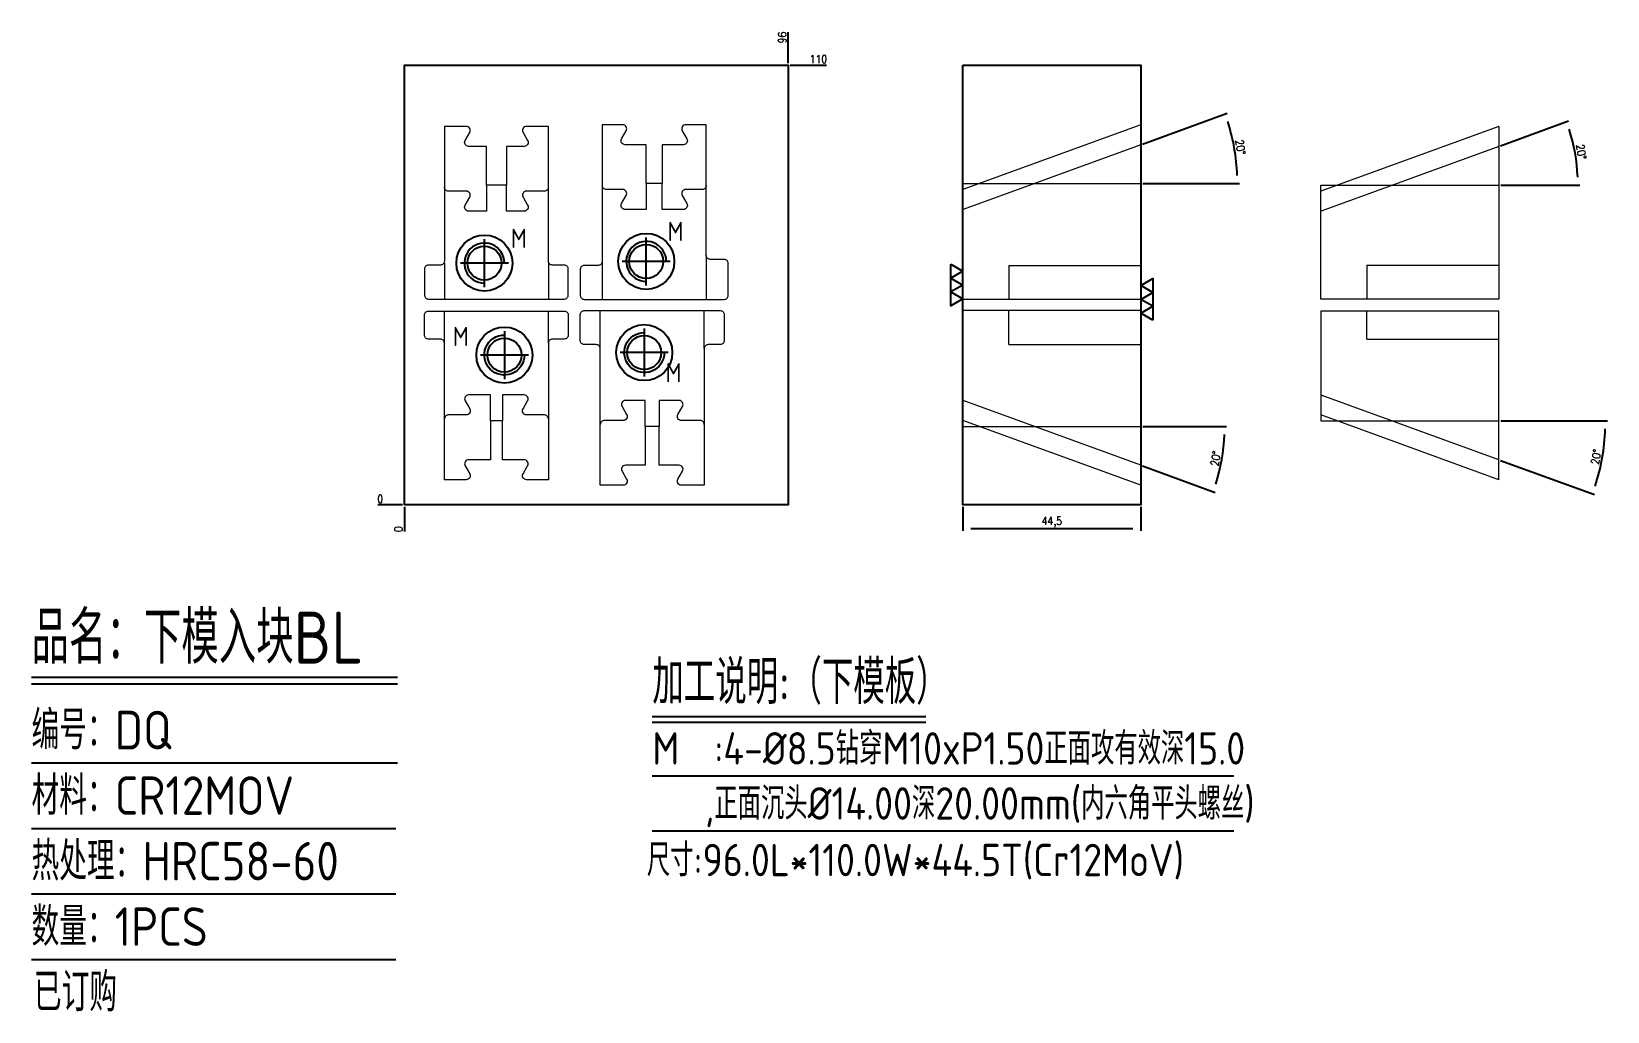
# Model space of a CAD drawing. Header units: millimetres. Extents: x 131893 to 132287, y -3002 to -2757.
import ezdxf
from ezdxf.enums import TextEntityAlignment as Align

# ---------------------------------------------------------------- set-up
doc = ezdxf.new("R2010")
doc.units = ezdxf.units.MM
doc.linetypes.add('CENTER', pattern=[0])
doc.linetypes.add('HIDDEN', pattern=[0])
for name, color, linetype in [('DIE_P', 2, 'Continuous'), ('DIM', 4, 'Continuous'), ('PRESS', 3, 'Continuous'), ('TEXT', 4, 'Continuous')]:
    doc.layers.add(name, color=color, linetype=linetype)
doc.styles.add('gbenor', font='gbenor.shx', dxfattribs={"bigfont": 'gbcbig.shx'})
doc.styles.get("Standard").update_dxf_attribs({"font": 'txt.shx', "width": 0.85, "bigfont": 'ctxt.shx'})
doc.dimstyles.new('T-2-WX', dxfattribs={"dimtxt": 2, "dimasz": 2, "dimexe": 0.5, "dimexo": 0.5, "dimgap": 0.5, "dimtad": 1, "dimtxsty": 'Standard', "dimblk": 'OPEN30', "dimcen": 0, "dimazin": 3, "dimtfac": 1, "dimtmove": 0, "dimatfit": 3, "dimldrblk": 'OPEN30', "dimlwd": -1, "dimlwe": -1})

# ---------------------------------------------------------------- blocks, each defined once
blk = doc.blocks.new('*D7579')
at = {"layer": 'Defpoints', "color": 0}
for p in [(132082.54, -2765.77), (132087.54, -2765.77), (131986.54, -2875.77)]:
    blk.add_point(p, dxfattribs=at)
at = {"layer": 'DIM', "color": 0}
blk.add_line((132083.04, -2765.77), (132092.16, -2765.77), dxfattribs=at)
at = {"layer": 'DIM', "color": 0, "insert": (132090.1, -2764.27), "char_height": 2, "attachment_point": 5}
blk.add_mtext('110', dxfattribs=at)
blk = doc.blocks.new('_Open30')
blk = doc.blocks.new('*D7580')
at = {"layer": 'Defpoints', "color": 0}
for p in [(131981.54, -2875.77), (131986.54, -2875.77), (131986.54, -2875.77)]:
    blk.add_point(p, dxfattribs=at)
at = {"layer": 'DIM', "color": 0}
blk.add_line((131986.04, -2875.77), (131979.9, -2875.77), dxfattribs=at)
at = {"layer": 'DIM', "color": 0, "insert": (131980.47, -2874.27), "char_height": 2, "attachment_point": 5}
blk.add_mtext('0', dxfattribs=at)
blk = doc.blocks.new('*D7581')
at = {"layer": 'Defpoints', "color": 0}
for p in [(131986.54, -2875.77), (131986.54, -2875.77), (131986.54, -2880.77)]:
    blk.add_point(p, dxfattribs=at)
at = {"layer": 'DIM', "color": 0}
blk.add_line((131986.54, -2876.27), (131986.54, -2882.4), dxfattribs=at)
at = {"layer": 'DIM', "color": 0, "insert": (131985.04, -2881.84), "char_height": 2, "attachment_point": 5, "rotation": 90}
blk.add_mtext('0', dxfattribs=at)
blk = doc.blocks.new('*D7582')
at = {"layer": 'Defpoints', "color": 0}
for p in [(132082.54, -2760.77), (132082.54, -2765.77), (131986.54, -2875.77)]:
    blk.add_point(p, dxfattribs=at)
at = {"layer": 'DIM', "color": 0}
blk.add_line((132082.54, -2765.27), (132082.54, -2757.52), dxfattribs=at)
at = {"layer": 'DIM', "color": 0, "insert": (132081.04, -2758.89), "char_height": 2, "attachment_point": 5, "rotation": 90}
blk.add_mtext('96', dxfattribs=at)
blk = doc.blocks.new('*D7583')
at = {"layer": 'Defpoints', "color": 0}
for p in [(132126.24, -2875.77), (132170.74, -2875.77), (132126.24, -2881.77)]:
    blk.add_point(p, dxfattribs=at)
at = {"layer": 'DIM', "color": 0}
for p, q in [((132126.24, -2876.27), (132126.24, -2882.27)), ((132170.74, -2876.27), (132170.74, -2882.27)), ((132168.74, -2881.77), (132128.24, -2881.77))]:
    blk.add_line(p, q, dxfattribs=at)
at = {"layer": 'DIM', "color": 0, "insert": (132148.49, -2880.08), "char_height": 2, "attachment_point": 5}
blk.add_mtext('44,5', dxfattribs=at)
blk = doc.blocks.new('*D7584')
at = {"layer": 'Defpoints', "color": 0}
for p in [(132126.29, -2849.67), (132126.24, -2856.16), (132170.74, -2856.16), (132170.74, -2865.85), (132190.44, -2867.14)]:
    blk.add_point(p, dxfattribs=at)
at = {"layer": 'DIM', "color": 0}
for p, q in [((132171.24, -2856.16), (132192.22, -2856.16)), ((132171.21, -2866.02), (132189.32, -2872.62))]:
    blk.add_line(p, q, dxfattribs=at)
blk.add_arc((132144.11, -2856.16), 47.62, 342.4068, 357.5932, dxfattribs=at)
at = {"layer": 'DIM', "color": 0, "insert": (132189.47, -2864.16), "char_height": 2, "attachment_point": 5, "rotation": 80}
blk.add_mtext('20%%d', dxfattribs=at)
blk = doc.blocks.new('*D7585')
at = {"layer": 'Defpoints', "color": 0}
for p in [(132170.74, -2785.68), (132194.57, -2789.48), (132126.24, -2795.38), (132170.74, -2795.38), (132126.29, -2801.86)]:
    blk.add_point(p, dxfattribs=at)
at = {"layer": 'DIM', "color": 0}
for p, q in [((132171.21, -2785.51), (132192.32, -2777.83)), ((132171.24, -2795.38), (132195.42, -2795.38))]:
    blk.add_line(p, q, dxfattribs=at)
blk.add_arc((132144.11, -2795.38), 50.81, 2.2553, 17.7447, dxfattribs=at)
at = {"layer": 'DIM', "color": 0, "insert": (132195.67, -2786.29), "char_height": 2, "attachment_point": 5, "rotation": 280}
blk.add_mtext('20%%d', dxfattribs=at)
blk = doc.blocks.new('*D7586')
at = {"layer": 'Defpoints', "color": 0}
for p in [(132260.3, -2786.1), (132279.78, -2790.41), (132215.8, -2795.8), (132260.3, -2795.8), (132215.85, -2802.28)]:
    blk.add_point(p, dxfattribs=at)
at = {"layer": 'DIM', "color": 0}
for p, q in [((132260.77, -2785.93), (132277.76, -2779.75)), ((132260.8, -2795.8), (132280.59, -2795.8))]:
    blk.add_line(p, q, dxfattribs=at)
blk.add_arc((132233.66, -2795.8), 46.43, 2.4684, 17.5316, dxfattribs=at)
at = {"layer": 'DIM', "color": 0, "insert": (132280.91, -2787.46), "char_height": 2, "attachment_point": 5, "rotation": 280}
blk.add_mtext('20%%d', dxfattribs=at)
blk = doc.blocks.new('*D7587')
at = {"layer": 'Defpoints', "color": 0}
for p in [(132215.85, -2848.28), (132215.8, -2854.76), (132260.3, -2854.76), (132260.3, -2864.46), (132285.56, -2867.06)]:
    blk.add_point(p, dxfattribs=at)
at = {"layer": 'DIM', "color": 0}
for p, q in [((132260.8, -2854.76), (132287.5, -2854.76)), ((132260.77, -2864.63), (132284.25, -2873.18))]:
    blk.add_line(p, q, dxfattribs=at)
blk.add_arc((132233.66, -2854.76), 53.33, 342.1487, 357.8513, dxfattribs=at)
at = {"layer": 'DIM', "color": 0, "insert": (132284.66, -2863.76), "char_height": 2, "attachment_point": 5, "rotation": 80}
blk.add_mtext('20%%d', dxfattribs=at)

msp = doc.modelspace()

# ---------------------------------------------------------------- linework, layer by layer
at = {"layer": 'DIE_P', "color": 1, "lineweight": 15}
for p, q in [((132170.74, -2780.684), (132126.24, -2796.881)), ((132260.298, -2781.101), (132215.798, -2797.298)), ((132170.74, -2785.684), (132126.29, -2801.863)), ((132260.298, -2786.101), (132215.848, -2802.28)), ((132126.24, -2795.379), (132170.74, -2795.379)), ((132215.798, -2795.795), (132260.298, -2795.795)), ((132170.74, -2865.853), (132126.29, -2849.675)), ((132260.298, -2864.458), (132215.848, -2848.28)), ((132260.298, -2869.458), (132215.798, -2853.261)), ((132170.74, -2870.853), (132126.24, -2854.656)), ((132126.24, -2856.159), (132170.74, -2856.159)), ((132215.798, -2854.764), (132260.298, -2854.764))]:
    msp.add_line(p, q, dxfattribs=at)
at = {"layer": 'DIE_P', "lineweight": 15}
for p, q in [((132036.035, -2814.863), (132036.035, -2824.363)), ((131996.535, -2815.28), (131996.535, -2824.28)), ((132022.535, -2815.28), (132022.535, -2824.28)), ((132137.74, -2815.863), (132137.74, -2824.363)), ((132227.298, -2815.78), (132260.298, -2815.78)), ((132227.298, -2815.78), (132227.298, -2824.28)), ((131996.535, -2835.28), (131996.535, -2827.28)), ((132035.535, -2836.675), (132035.535, -2827.175)), ((132061.535, -2836.675), (132061.535, -2827.175)), ((132137.74, -2835.675), (132137.74, -2827.175)), ((132227.298, -2834.28), (132227.298, -2827.28)), ((132137.74, -2835.675), (132170.74, -2835.675))]:
    msp.add_line(p, q, dxfattribs=at)
at = {"layer": 'DIE_P', "color": 3, "lineweight": 15}
for p, q in [((132062.035, -2813.363), (132062.035, -2824.363)), ((132137.74, -2815.863), (132170.74, -2815.863)), ((132022.535, -2835.28), (132022.535, -2827.28)), ((132227.298, -2834.28), (132260.298, -2834.28))]:
    msp.add_line(p, q, dxfattribs=at)
at = {"layer": 'DIE_P', "color": 1, "linetype": 'Continuous', "lineweight": 15}
for points in [[(131991.535, -2816.78), (131991.535, -2823.28, 0.4142136), (131992.535, -2824.28), (132026.535, -2824.28, 0.4142136), (132027.535, -2823.28), (132027.535, -2816.78, 0.4142136), (132026.535, -2815.78), (132023.535, -2815.78, -0.4142136), (132022.535, -2814.78), (132022.535, -2781.103), (132017.067, -2781.103, 0.5773503), (132016.201, -2782.603), (132017.356, -2784.603, -0.5773503), (132016.49, -2786.103), (132012.035, -2786.103), (132012.035, -2795.795), (132007.035, -2795.795), (132007.035, -2786.103), (132002.58, -2786.103, -0.5773503), (132001.714, -2784.603), (132002.869, -2782.603, 0.5773503), (132002.003, -2781.103), (131996.535, -2781.103), (131996.535, -2814.78, -0.4142136), (131995.535, -2815.78), (131992.535, -2815.78, 0.4142136)], [(132030.535, -2816.863), (132030.535, -2823.363, 0.4142136), (132031.535, -2824.363), (132066.535, -2824.363, 0.4142136), (132067.535, -2823.363), (132067.535, -2815.363, 0.4142136), (132066.535, -2814.363), (132063.035, -2814.363, -0.4142136), (132062.035, -2813.363), (132062.035, -2780.687), (132056.917, -2780.687, 0.5773503), (132056.051, -2782.187), (132057.206, -2784.187, -0.5773503), (132056.34, -2785.687), (132051.035, -2785.687), (132051.035, -2795.379), (132047.035, -2795.379), (132047.035, -2785.687), (132041.73, -2785.687, -0.5773503), (132040.864, -2784.187), (132042.019, -2782.187, 0.5773503), (132041.153, -2780.687), (132036.035, -2780.687), (132036.035, -2814.863, -0.4142136), (132035.035, -2815.863), (132031.535, -2815.863, 0.4142136)], [(132030.535, -2834.675), (132030.535, -2828.175, -0.4142136), (132031.535, -2827.175), (132065.535, -2827.175, -0.4142136), (132066.535, -2828.175), (132066.535, -2834.675, -0.4142136), (132065.535, -2835.675), (132062.535, -2835.675, 0.4142136), (132061.535, -2836.675), (132061.535, -2870.851), (132055.817, -2870.851, -0.5773503), (132054.951, -2869.351), (132056.106, -2867.351, 0.5773503), (132055.24, -2865.851), (132050.285, -2865.851), (132050.285, -2856.159), (132046.785, -2856.159), (132046.785, -2865.851), (132041.83, -2865.851, 0.5773503), (132040.964, -2867.351), (132042.119, -2869.351, -0.5773503), (132041.253, -2870.851), (132035.535, -2870.851), (132035.535, -2836.675, 0.4142136), (132034.535, -2835.675), (132031.535, -2835.675, -0.4142136)]]:
    msp.add_lwpolyline(points, format="xyb", close=True, dxfattribs=at)
at = {"layer": 'DIE_P', "linetype": 'Continuous', "lineweight": 15}
for points in [[(132170.74, -2780.684), (132170.74, -2824.363), (132126.24, -2824.363), (132126.24, -2795.379)], [(132260.298, -2781.101), (132260.298, -2824.28), (132215.798, -2824.28), (132215.798, -2795.795)], [(132170.74, -2870.853), (132170.74, -2827.175), (132126.24, -2827.175), (132126.24, -2856.159)], [(132260.298, -2869.458), (132260.298, -2827.28), (132215.798, -2827.28), (132215.798, -2854.764)]]:
    msp.add_lwpolyline(points, dxfattribs=at)
at = {"layer": 'DIE_P', "lineweight": 15}
for points in [[(132022.535, -2796.3, -0.4142136), (132021.535, -2797.3), (132017.067, -2797.3, 0.5773503), (132016.201, -2798.8), (132017.356, -2800.8, -0.5773503), (132016.49, -2802.3), (132012.035, -2802.3), (132012.035, -2795.795), (132007.035, -2795.795), (132007.035, -2802.3), (132002.58, -2802.3, -0.5773503), (132001.714, -2800.8), (132002.869, -2798.8, 0.5773503), (132002.003, -2797.3), (131997.535, -2797.3, -0.4142136), (131996.535, -2796.3)], [(132062.035, -2795.883, -0.4142136), (132061.035, -2796.883), (132056.917, -2796.883, 0.5773503), (132056.051, -2798.383), (132057.206, -2800.383, -0.5773503), (132056.34, -2801.883), (132051.035, -2801.883), (132051.035, -2795.379), (132047.035, -2795.379), (132047.035, -2801.883), (132041.73, -2801.883, -0.5773503), (132040.864, -2800.383), (132042.019, -2798.383, 0.5773503), (132041.153, -2796.883), (132037.035, -2796.883, -0.4142136), (132036.035, -2795.883)], [(132022.535, -2854.26, 0.4142136), (132021.535, -2853.26), (132017.067, -2853.26, -0.5773503), (132016.201, -2851.76), (132017.356, -2849.76, 0.5773503), (132016.49, -2848.26), (132011.035, -2848.26), (132011.035, -2854.764), (132008.035, -2854.764), (132008.035, -2848.26), (132002.58, -2848.26, 0.5773503), (132001.714, -2849.76), (132002.869, -2851.76, -0.5773503), (132002.003, -2853.26), (131997.535, -2853.26, 0.4142136), (131996.535, -2854.26)], [(132061.535, -2855.655, 0.4142136), (132060.535, -2854.655), (132055.817, -2854.655, -0.5773503), (132054.951, -2853.155), (132056.106, -2851.155, 0.5773503), (132055.24, -2849.655), (132050.285, -2849.655), (132050.285, -2856.159), (132046.785, -2856.159), (132046.785, -2849.655), (132041.83, -2849.655, 0.5773503), (132040.964, -2851.155), (132042.119, -2853.155, -0.5773503), (132041.253, -2854.655), (132036.535, -2854.655, 0.4142136), (132035.535, -2855.655)]]:
    msp.add_lwpolyline(points, format="xyb", dxfattribs=at)
at = {"layer": 'DIE_P'}
for points in [[(132011.535, -2815.28, 2.4142136), (132006.535, -2820.28)], [(132052.035, -2814.863, 2.4142136), (132047.035, -2819.863)], [(132016.535, -2838.28, -2.4142136), (132011.535, -2833.28)], [(132051.535, -2837.675, -2.4142136), (132046.535, -2832.675)]]:
    msp.add_lwpolyline(points, format="xyb", dxfattribs=at)
at = {"layer": 'DIE_P', "linetype": 'CENTER'}
for points in [[(132006.535, -2821.28), (132006.535, -2809.28)], [(132047.035, -2820.863), (132047.035, -2808.863)], [(132053.035, -2814.863), (132041.035, -2814.863)], [(132012.535, -2815.28), (132000.535, -2815.28)], [(132011.535, -2832.28), (132011.535, -2844.28)], [(132046.535, -2831.675), (132046.535, -2843.675)], [(132017.535, -2838.28), (132005.535, -2838.28)], [(132052.535, -2837.675), (132040.535, -2837.675)]]:
    msp.add_lwpolyline(points, dxfattribs=at)
at = {"layer": 'DIE_P', "color": 1, "lineweight": 15}
msp.add_lwpolyline([(131991.535, -2833.28), (131991.535, -2828.28, -0.4142136), (131992.535, -2827.28), (132026.535, -2827.28, -0.4142136), (132027.535, -2828.28), (132027.535, -2833.28, -0.4142136), (132026.535, -2834.28), (132023.535, -2834.28, 0.4142136), (132022.535, -2835.28), (132022.535, -2869.456), (132017.067, -2869.456, -0.5773503), (132016.201, -2867.956), (132017.356, -2865.956, 0.5773503), (132016.49, -2864.456), (132011.035, -2864.456), (132011.035, -2854.764), (132008.035, -2854.764), (132008.035, -2864.456), (132002.58, -2864.456, 0.5773503), (132001.714, -2865.956), (132002.869, -2867.956, -0.5773503), (132002.003, -2869.456), (131996.535, -2869.456), (131996.535, -2835.28, 0.4142136), (131995.535, -2834.28), (131992.535, -2834.28, -0.4142136)], format="xyb", close=True, dxfattribs=at)
at = {"layer": 'DIE_P', "linetype": 'Continuous'}
for centre in [(132006.535, -2815.28), (132047.035, -2814.863), (132046.535, -2837.675), (132011.535, -2838.28)]:
    msp.add_circle(centre, 7, dxfattribs=at)
at = {"layer": 'DIE_P'}
for centre in [(132047.035, -2814.863), (132006.535, -2815.28), (132011.535, -2838.28), (132046.535, -2837.675)]:
    msp.add_circle(centre, 4.25, dxfattribs=at)
at = {"layer": 'DIM', "color": 4, "linetype": 'Continuous', "lineweight": 25}
for p, q in [((131893.245, -2918.813), (131984.765, -2918.813)), ((131893.245, -2920.5), (131984.765, -2920.5)), ((131893.245, -2940.258), (131984.765, -2940.258)), ((131893.245, -2956.643), (131984.367, -2956.643)), ((131893.245, -2973.028), (131984.367, -2973.028)), ((131893.245, -2989.413), (131984.367, -2989.413))]:
    msp.add_line(p, q, dxfattribs=at)
at = {"layer": 'PRESS', "color": 8, "linetype": 'HIDDEN'}
for points in [[(131986.535, -2875.769), (131986.535, -2765.769), (132082.535, -2765.769), (132082.535, -2875.769)], [(132126.24, -2765.769), (132170.74, -2765.769), (132170.74, -2875.769), (132126.24, -2875.769)]]:
    msp.add_lwpolyline(points, close=True, dxfattribs=at)
at = {"layer": 'PRESS', "color": 4}
for points in [[(132123.24, -2815.573), (132126.24, -2817.305), (132123.24, -2819.037), (132126.24, -2820.769), (132123.24, -2822.501), (132126.24, -2824.233), (132123.24, -2825.965), (132123.24, -2815.573)], [(132173.74, -2829.559), (132170.74, -2827.827), (132173.74, -2826.095), (132170.74, -2824.363), (132173.74, -2822.631), (132170.74, -2820.899), (132173.74, -2819.167), (132173.74, -2829.559)]]:
    msp.add_lwpolyline(points, close=True, dxfattribs=at)
at = {"layer": 'TEXT', "color": 3}
for p, q in [((132048.547, -2928.668), (132116.977, -2928.668)), ((132048.547, -2930.086), (132116.977, -2930.086)), ((132048.547, -2943.532), (132194.033, -2943.532)), ((132048.547, -2957.302), (132194.033, -2957.302))]:
    msp.add_line(p, q, dxfattribs=at)

# ---------------------------------------------------------------- texts
at = {"layer": 'DIM', "color": 3, "linetype": 'Continuous', "lineweight": 25, "style": 'gbenor'}
for s, height, p in [('品名：下模入块BL', 13.0116, (131893.245, -2915.439)), ('编号：DQ', 9.6383, (131893.245, -2936.885)), ('材料：CR12MOV', 9.6383, (131893.245, -2953.27)), ('热处理：HRC58-60', 9.63825, (131893.245, -2969.655)), ('数量：1PCS', 9.6383, (131893.245, -2986.04)), ('已订购', 9.6383, (131893.832, -3002.425))]:
    msp.add_text(s, height=height, dxfattribs=at).set_placement(p)
at = {"layer": 'TEXT', "color": 4, "style": 'gbenor'}
for p in [(132015.161, -2809.099), (132054.363, -2807.36), (132000.623, -2833.625), (132053.864, -2842.687)]:
    msp.add_text('M', height=4.8, dxfattribs=at).set_placement(p, align=Align.MIDDLE_CENTER)
for s, height, p in [('加工说明:（下模板）', 10.935, (132048.547, -2925.55)), ('M  :4-%%C8.5钻穿M10xP1.50正面攻有效深15.0', 8.1, (132048.547, -2940.697)), ('   ,正面沉头%%C14.00深20.00mm(内六角平头螺丝)', 8.1, (132048.547, -2954.467)), ('尺寸:96.0L*110.0W*44.5T(Cr12MoV)', 8.1, (132047.193, -2968.61))]:
    msp.add_text(s, height=height, dxfattribs=at).set_placement(p)

# ---------------------------------------------------------------- dimensions: what is measured, and where the dimension line sits
at = {"layer": 'DIM', "color": 4}
for feature_location, offset, dtype, origin, picture, middle in [((132082.535, -2765.769), (0, 5), 1, (131986.535, -2875.769), '*D7582', (132081.035, -2758.892)), ((132082.535, -2765.769), (5, 0), 0, (131986.535, -2875.769), '*D7579', (132090.099, -2764.269)), ((131986.535120606, -2875.76869021), (-5, 0), 0, (131986.535120606, -2875.76869021), '*D7580', (131980.46845394, -2874.26869021)), ((131986.535120606, -2875.76869021), (0, -5), 1, (131986.535120606, -2875.76869021), '*D7581', (131985.035120606, -2881.835356876))]:
    dim = msp.add_ordinate_dim(feature_location=feature_location, offset=offset, dtype=dtype, origin=origin, dimstyle='T-2-WX', dxfattribs=at)
    dim.commit()
    dim.dimension.update_dxf_attribs({"geometry": picture, "text_midpoint": middle})
for base, line1, line2, picture, middle in [((132194.575, -2789.48), ((132170.74, -2785.684), (132126.29, -2801.863)), ((132126.24, -2795.379), (132170.74, -2795.379)), '*D7585', (132195.67, -2786.286)), ((132279.777, -2790.405), ((132260.298, -2786.101), (132215.848, -2802.28)), ((132215.798, -2795.795), (132260.298, -2795.795)), '*D7586', (132280.909, -2787.464)), ((132190.437, -2867.14), ((132126.24, -2856.159), (132170.74, -2856.159)), ((132170.74, -2865.853), (132126.29, -2849.675)), '*D7584', (132189.473, -2864.158)), ((132285.56, -2867.064), ((132215.798, -2854.764), (132260.298, -2854.764)), ((132260.298, -2864.458), (132215.848, -2848.28)), '*D7587', (132284.664, -2863.757))]:
    dim = msp.add_angular_dim_2l(base=base, line1=line1, line2=line2, dimstyle='T-2-WX', dxfattribs=at)
    dim.commit()
    dim.dimension.update_dxf_attribs({"geometry": picture, "text_midpoint": middle})
dim = msp.add_linear_dim(base=(132126.24, -2881.769), p1=(132170.74, -2875.769), p2=(132126.24, -2875.769), dimstyle='T-2-WX', dxfattribs=at)
dim.commit()
dim.dimension.update_dxf_attribs({"geometry": '*D7583', "text_midpoint": (132148.49, -2880.078)})

doc.saveas('drawing.dxf')
